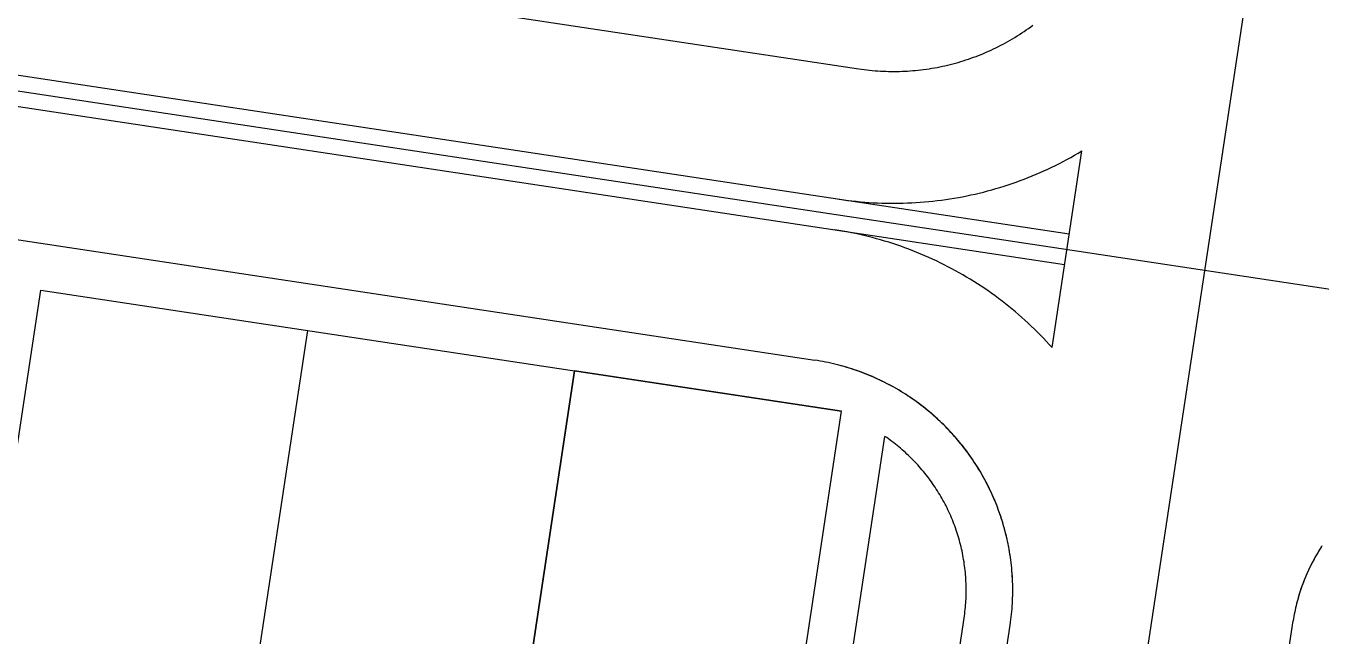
# Model space of a CAD drawing. Header units: metres. Extents: x 680594 to 684853, y 828874 to 830078.
# Drawn here: x 681974.8 to 682058.3, y 829680.5 to 829719.9 of the extents above; entities that cross this region are included whole.
import ezdxf

# ---------------------------------------------------------------- set-up
doc = ezdxf.new("R2010")
doc.units = ezdxf.units.M
doc.layers.add('PLOT_LINES', color=7, linetype='Continuous')

msp = doc.modelspace()

# ---------------------------------------------------------------- linework, layer by layer
at = {"layer": 'PLOT_LINES'}
for points in [[(682015.828, 829472.911), (682073.21, 829852.443)], [(682015.828, 829472.911), (682073.21, 829852.443)], [(681691.438, 829759.471), (682042.037, 829706.463)], [(681691.438, 829759.471), (682042.037, 829706.463)], [(681691.309, 829758.479), (682277.802, 829669.805)], [(681691.309, 829758.479), (682277.802, 829669.805)], [(681691.309, 829758.479), (682277.802, 829669.805)], [(681691.309, 829758.479), (682277.802, 829669.805)], [(681691.139, 829757.493), (682041.738, 829704.485)], [(681691.139, 829757.493), (682041.738, 829704.485)], [(681987.937, 829723.239), (682028.476, 829717.11)], [(681987.937, 829723.239), (682028.476, 829717.11)], [(681872.697, 829721.446), (682025.636, 829698.323)], [(681872.697, 829721.446), (682025.636, 829698.323)], [(682028.476, 829717.11), (682028.649, 829717.084), (682028.822, 829717.061), (682028.995, 829717.04), (682029.169, 829717.021), (682029.342, 829717.004), (682029.516, 829716.989), (682029.69, 829716.976), (682029.864, 829716.965), (682030.039, 829716.956), (682030.213, 829716.95), (682030.387, 829716.945), (682030.562, 829716.942), (682030.737, 829716.941), (682030.911, 829716.942), (682031.086, 829716.946), (682031.26, 829716.951), (682031.434, 829716.958), (682031.609, 829716.967), (682031.783, 829716.979), (682031.957, 829716.992), (682032.131, 829717.008), (682032.304, 829717.025), (682032.478, 829717.045), (682032.651, 829717.066), (682032.824, 829717.09), (682032.997, 829717.115), (682033.169, 829717.143), (682033.341, 829717.172), (682033.513, 829717.204), (682033.684, 829717.237), (682033.855, 829717.273), (682034.025, 829717.31), (682034.195, 829717.35), (682034.365, 829717.391), (682034.534, 829717.434), (682034.702, 829717.48), (682034.87, 829717.527), (682035.038, 829717.576), (682035.205, 829717.628), (682035.371, 829717.681), (682035.537, 829717.736), (682035.701, 829717.793), (682035.866, 829717.852), (682036.029, 829717.913), (682036.192, 829717.975), (682036.354, 829718.04), (682036.516, 829718.107), (682036.676, 829718.175), (682036.836, 829718.245), (682036.995, 829718.317), (682037.153, 829718.391), (682037.31, 829718.467), (682037.467, 829718.545), (682037.622, 829718.624), (682037.776, 829718.705), (682037.93, 829718.788), (682038.083, 829718.873), (682038.234, 829718.96), (682038.385, 829719.048), (682038.534, 829719.138), (682038.683, 829719.23), (682038.83, 829719.323), (682038.976, 829719.419), (682039.121, 829719.516), (682039.265, 829719.614), (682039.408, 829719.714), (682039.55, 829719.816), (682039.69, 829719.92)], [(682028.476, 829717.11), (682028.649, 829717.084), (682028.822, 829717.061), (682028.995, 829717.04), (682029.169, 829717.021), (682029.342, 829717.004), (682029.516, 829716.989), (682029.69, 829716.976), (682029.864, 829716.965), (682030.039, 829716.956), (682030.213, 829716.95), (682030.387, 829716.945), (682030.562, 829716.942), (682030.737, 829716.941), (682030.911, 829716.942), (682031.086, 829716.946), (682031.26, 829716.951), (682031.434, 829716.958), (682031.609, 829716.967), (682031.783, 829716.979), (682031.957, 829716.992), (682032.131, 829717.008), (682032.304, 829717.025), (682032.478, 829717.045), (682032.651, 829717.066), (682032.824, 829717.09), (682032.997, 829717.115), (682033.169, 829717.143), (682033.341, 829717.172), (682033.513, 829717.204), (682033.684, 829717.237), (682033.855, 829717.273), (682034.025, 829717.31), (682034.195, 829717.35), (682034.365, 829717.391), (682034.534, 829717.434), (682034.702, 829717.48), (682034.87, 829717.527), (682035.038, 829717.576), (682035.205, 829717.628), (682035.371, 829717.681), (682035.537, 829717.736), (682035.701, 829717.793), (682035.866, 829717.852), (682036.029, 829717.913), (682036.192, 829717.975), (682036.354, 829718.04), (682036.516, 829718.107), (682036.676, 829718.175), (682036.836, 829718.245), (682036.995, 829718.317), (682037.153, 829718.391), (682037.31, 829718.467), (682037.467, 829718.545), (682037.622, 829718.624), (682037.776, 829718.705), (682037.93, 829718.788), (682038.083, 829718.873), (682038.234, 829718.96), (682038.385, 829719.048), (682038.534, 829719.138), (682038.683, 829719.23), (682038.83, 829719.323), (682038.976, 829719.419), (682039.121, 829719.516), (682039.265, 829719.614), (682039.408, 829719.714), (682039.55, 829719.816), (682039.69, 829719.92)], [(682028.476, 829717.11), (682028.649, 829717.084), (682028.822, 829717.061), (682028.995, 829717.04), (682029.169, 829717.021), (682029.342, 829717.004), (682029.516, 829716.989), (682029.69, 829716.976), (682029.864, 829716.965), (682030.039, 829716.956), (682030.213, 829716.95), (682030.387, 829716.945), (682030.562, 829716.942), (682030.737, 829716.941), (682030.911, 829716.942), (682031.086, 829716.946), (682031.26, 829716.951), (682031.434, 829716.958), (682031.609, 829716.967), (682031.783, 829716.979), (682031.957, 829716.992), (682032.131, 829717.008), (682032.304, 829717.025), (682032.478, 829717.045), (682032.651, 829717.066), (682032.824, 829717.09), (682032.997, 829717.115), (682033.169, 829717.143), (682033.341, 829717.172), (682033.513, 829717.204), (682033.684, 829717.237), (682033.855, 829717.273), (682034.025, 829717.31), (682034.195, 829717.35), (682034.365, 829717.391), (682034.534, 829717.434), (682034.702, 829717.48), (682034.87, 829717.527), (682035.038, 829717.576), (682035.205, 829717.628), (682035.371, 829717.681), (682035.537, 829717.736), (682035.701, 829717.793), (682035.866, 829717.852), (682036.029, 829717.913), (682036.192, 829717.975), (682036.354, 829718.04), (682036.516, 829718.107), (682036.676, 829718.175), (682036.836, 829718.245), (682036.995, 829718.317), (682037.153, 829718.391), (682037.31, 829718.467), (682037.467, 829718.545), (682037.622, 829718.624), (682037.776, 829718.705), (682037.93, 829718.788), (682038.083, 829718.873), (682038.234, 829718.96), (682038.385, 829719.048), (682038.534, 829719.138), (682038.683, 829719.23), (682038.83, 829719.323), (682038.976, 829719.419), (682039.121, 829719.516), (682039.265, 829719.614), (682039.408, 829719.714), (682039.55, 829719.816), (682039.69, 829719.92)], [(682028.476, 829717.11), (682028.649, 829717.084), (682028.822, 829717.061), (682028.995, 829717.04), (682029.169, 829717.021), (682029.342, 829717.004), (682029.516, 829716.989), (682029.69, 829716.976), (682029.864, 829716.965), (682030.039, 829716.956), (682030.213, 829716.95), (682030.387, 829716.945), (682030.562, 829716.942), (682030.737, 829716.941), (682030.911, 829716.942), (682031.086, 829716.946), (682031.26, 829716.951), (682031.434, 829716.958), (682031.609, 829716.967), (682031.783, 829716.979), (682031.957, 829716.992), (682032.131, 829717.008), (682032.304, 829717.025), (682032.478, 829717.045), (682032.651, 829717.066), (682032.824, 829717.09), (682032.997, 829717.115), (682033.169, 829717.143), (682033.341, 829717.172), (682033.513, 829717.204), (682033.684, 829717.237), (682033.855, 829717.273), (682034.025, 829717.31), (682034.195, 829717.35), (682034.365, 829717.391), (682034.534, 829717.434), (682034.702, 829717.48), (682034.87, 829717.527), (682035.038, 829717.576), (682035.205, 829717.628), (682035.371, 829717.681), (682035.537, 829717.736), (682035.701, 829717.793), (682035.866, 829717.852), (682036.029, 829717.913), (682036.192, 829717.975), (682036.354, 829718.04), (682036.516, 829718.107), (682036.676, 829718.175), (682036.836, 829718.245), (682036.995, 829718.317), (682037.153, 829718.391), (682037.31, 829718.467), (682037.467, 829718.545), (682037.622, 829718.624), (682037.776, 829718.705), (682037.93, 829718.788), (682038.083, 829718.873), (682038.234, 829718.96), (682038.385, 829719.048), (682038.534, 829719.138), (682038.683, 829719.23), (682038.83, 829719.323), (682038.976, 829719.419), (682039.121, 829719.516), (682039.265, 829719.614), (682039.408, 829719.714), (682039.55, 829719.816), (682039.69, 829719.92)], [(682027.205, 829708.705), (682027.478, 829708.665), (682027.752, 829708.629), (682028.025, 829708.596), (682028.299, 829708.566), (682028.574, 829708.539), (682028.849, 829708.516), (682029.124, 829708.495), (682029.399, 829708.478), (682029.674, 829708.464), (682029.95, 829708.454), (682030.225, 829708.446), (682030.501, 829708.442), (682030.777, 829708.441), (682031.052, 829708.443), (682031.328, 829708.449), (682031.604, 829708.458), (682031.879, 829708.47), (682032.155, 829708.485), (682032.43, 829708.503), (682032.705, 829708.525), (682032.979, 829708.55), (682033.253, 829708.578), (682033.527, 829708.61), (682033.801, 829708.644), (682034.074, 829708.682), (682034.347, 829708.723), (682034.619, 829708.767), (682034.891, 829708.814), (682035.162, 829708.865), (682035.432, 829708.919), (682035.702, 829708.976), (682035.971, 829709.036), (682036.239, 829709.099), (682036.507, 829709.165), (682036.774, 829709.235), (682037.04, 829709.307), (682037.305, 829709.383), (682037.569, 829709.462), (682037.833, 829709.544), (682038.095, 829709.629), (682038.356, 829709.717), (682038.616, 829709.808), (682038.876, 829709.902), (682039.134, 829709.999), (682039.39, 829710.1), (682039.646, 829710.203), (682039.901, 829710.309), (682040.154, 829710.418), (682040.406, 829710.531), (682040.656, 829710.646), (682040.905, 829710.764), (682041.153, 829710.885), (682041.4, 829711.009), (682041.644, 829711.135), (682041.888, 829711.265), (682042.13, 829711.398), (682042.37, 829711.533), (682042.609, 829711.671), (682042.846, 829711.812)], [(682027.205, 829708.705), (682027.478, 829708.665), (682027.752, 829708.629), (682028.025, 829708.596), (682028.299, 829708.566), (682028.574, 829708.539), (682028.849, 829708.516), (682029.124, 829708.495), (682029.399, 829708.478), (682029.674, 829708.464), (682029.95, 829708.454), (682030.225, 829708.446), (682030.501, 829708.442), (682030.777, 829708.441), (682031.052, 829708.443), (682031.328, 829708.449), (682031.604, 829708.458), (682031.879, 829708.47), (682032.155, 829708.485), (682032.43, 829708.503), (682032.705, 829708.525), (682032.979, 829708.55), (682033.253, 829708.578), (682033.527, 829708.61), (682033.801, 829708.644), (682034.074, 829708.682), (682034.347, 829708.723), (682034.619, 829708.767), (682034.891, 829708.814), (682035.162, 829708.865), (682035.432, 829708.919), (682035.702, 829708.976), (682035.971, 829709.036), (682036.239, 829709.099), (682036.507, 829709.165), (682036.774, 829709.235), (682037.04, 829709.307), (682037.305, 829709.383), (682037.569, 829709.462), (682037.833, 829709.544), (682038.095, 829709.629), (682038.356, 829709.717), (682038.616, 829709.808), (682038.876, 829709.902), (682039.134, 829709.999), (682039.39, 829710.1), (682039.646, 829710.203), (682039.901, 829710.309), (682040.154, 829710.418), (682040.406, 829710.531), (682040.656, 829710.646), (682040.905, 829710.764), (682041.153, 829710.885), (682041.4, 829711.009), (682041.644, 829711.135), (682041.888, 829711.265), (682042.13, 829711.398), (682042.37, 829711.533), (682042.609, 829711.671), (682042.846, 829711.812)], [(682027.205, 829708.705), (682027.478, 829708.665), (682027.752, 829708.629), (682028.025, 829708.596), (682028.299, 829708.566), (682028.574, 829708.539), (682028.849, 829708.516), (682029.124, 829708.495), (682029.399, 829708.478), (682029.674, 829708.464), (682029.95, 829708.454), (682030.225, 829708.446), (682030.501, 829708.442), (682030.777, 829708.441), (682031.052, 829708.443), (682031.328, 829708.449), (682031.604, 829708.458), (682031.879, 829708.47), (682032.155, 829708.485), (682032.43, 829708.503), (682032.705, 829708.525), (682032.979, 829708.55), (682033.253, 829708.578), (682033.527, 829708.61), (682033.801, 829708.644), (682034.074, 829708.682), (682034.347, 829708.723), (682034.619, 829708.767), (682034.891, 829708.814), (682035.162, 829708.865), (682035.432, 829708.919), (682035.702, 829708.976), (682035.971, 829709.036), (682036.239, 829709.099), (682036.507, 829709.165), (682036.774, 829709.235), (682037.04, 829709.307), (682037.305, 829709.383), (682037.569, 829709.462), (682037.833, 829709.544), (682038.095, 829709.629), (682038.356, 829709.717), (682038.616, 829709.808), (682038.876, 829709.902), (682039.134, 829709.999), (682039.39, 829710.1), (682039.646, 829710.203), (682039.901, 829710.309), (682040.154, 829710.418), (682040.406, 829710.531), (682040.656, 829710.646), (682040.905, 829710.764), (682041.153, 829710.885), (682041.4, 829711.009), (682041.644, 829711.135), (682041.888, 829711.265), (682042.13, 829711.398), (682042.37, 829711.533), (682042.609, 829711.671), (682042.846, 829711.812)], [(682027.205, 829708.705), (682027.478, 829708.665), (682027.752, 829708.629), (682028.025, 829708.596), (682028.299, 829708.566), (682028.574, 829708.539), (682028.849, 829708.516), (682029.124, 829708.495), (682029.399, 829708.478), (682029.674, 829708.464), (682029.95, 829708.454), (682030.225, 829708.446), (682030.501, 829708.442), (682030.777, 829708.441), (682031.052, 829708.443), (682031.328, 829708.449), (682031.604, 829708.458), (682031.879, 829708.47), (682032.155, 829708.485), (682032.43, 829708.503), (682032.705, 829708.525), (682032.979, 829708.55), (682033.253, 829708.578), (682033.527, 829708.61), (682033.801, 829708.644), (682034.074, 829708.682), (682034.347, 829708.723), (682034.619, 829708.767), (682034.891, 829708.814), (682035.162, 829708.865), (682035.432, 829708.919), (682035.702, 829708.976), (682035.971, 829709.036), (682036.239, 829709.099), (682036.507, 829709.165), (682036.774, 829709.235), (682037.04, 829709.307), (682037.305, 829709.383), (682037.569, 829709.462), (682037.833, 829709.544), (682038.095, 829709.629), (682038.356, 829709.717), (682038.616, 829709.808), (682038.876, 829709.902), (682039.134, 829709.999), (682039.39, 829710.1), (682039.646, 829710.203), (682039.901, 829710.309), (682040.154, 829710.418), (682040.406, 829710.531), (682040.656, 829710.646), (682040.905, 829710.764), (682041.153, 829710.885), (682041.4, 829711.009), (682041.644, 829711.135), (682041.888, 829711.265), (682042.13, 829711.398), (682042.37, 829711.533), (682042.609, 829711.671), (682042.846, 829711.812)], [(682040.929, 829699.136), (682042.846, 829711.812)], [(682040.929, 829699.136), (682042.846, 829711.812)], [(682040.929, 829699.136), (682042.846, 829711.812)], [(682040.929, 829699.136), (682042.846, 829711.812)], [(682040.929, 829699.136), (682040.744, 829699.341), (682040.557, 829699.543), (682040.368, 829699.743), (682040.176, 829699.942), (682039.982, 829700.137), (682039.785, 829700.331), (682039.586, 829700.522), (682039.385, 829700.711), (682039.182, 829700.897), (682038.977, 829701.081), (682038.77, 829701.263), (682038.56, 829701.442), (682038.348, 829701.619), (682038.135, 829701.793), (682037.919, 829701.965), (682037.701, 829702.134), (682037.481, 829702.301), (682037.26, 829702.465), (682037.036, 829702.626), (682036.811, 829702.785), (682036.583, 829702.941), (682036.354, 829703.094), (682036.123, 829703.245), (682035.891, 829703.393), (682035.656, 829703.538), (682035.42, 829703.681), (682035.183, 829703.82), (682034.943, 829703.957), (682034.702, 829704.092), (682034.46, 829704.223), (682034.216, 829704.351), (682033.97, 829704.477), (682033.723, 829704.599), (682033.475, 829704.719), (682033.225, 829704.836), (682032.974, 829704.95), (682032.722, 829705.061), (682032.468, 829705.169), (682032.213, 829705.274), (682031.957, 829705.376), (682031.699, 829705.475), (682031.441, 829705.571), (682031.181, 829705.664), (682030.921, 829705.753), (682030.659, 829705.84), (682030.396, 829705.924), (682030.132, 829706.005), (682029.868, 829706.082), (682029.602, 829706.157), (682029.336, 829706.228), (682029.069, 829706.296), (682028.801, 829706.361), (682028.532, 829706.423), (682028.263, 829706.482), (682027.993, 829706.537), (682027.722, 829706.59), (682027.451, 829706.639), (682027.179, 829706.685), (682026.906, 829706.728)], [(682040.929, 829699.136), (682040.744, 829699.341), (682040.557, 829699.543), (682040.368, 829699.743), (682040.176, 829699.942), (682039.982, 829700.137), (682039.785, 829700.331), (682039.586, 829700.522), (682039.385, 829700.711), (682039.182, 829700.897), (682038.977, 829701.081), (682038.77, 829701.263), (682038.56, 829701.442), (682038.348, 829701.619), (682038.135, 829701.793), (682037.919, 829701.965), (682037.701, 829702.134), (682037.481, 829702.301), (682037.26, 829702.465), (682037.036, 829702.626), (682036.811, 829702.785), (682036.583, 829702.941), (682036.354, 829703.094), (682036.123, 829703.245), (682035.891, 829703.393), (682035.656, 829703.538), (682035.42, 829703.681), (682035.183, 829703.82), (682034.943, 829703.957), (682034.702, 829704.092), (682034.46, 829704.223), (682034.216, 829704.351), (682033.97, 829704.477), (682033.723, 829704.599), (682033.475, 829704.719), (682033.225, 829704.836), (682032.974, 829704.95), (682032.722, 829705.061), (682032.468, 829705.169), (682032.213, 829705.274), (682031.957, 829705.376), (682031.699, 829705.475), (682031.441, 829705.571), (682031.181, 829705.664), (682030.921, 829705.753), (682030.659, 829705.84), (682030.396, 829705.924), (682030.132, 829706.005), (682029.868, 829706.082), (682029.602, 829706.157), (682029.336, 829706.228), (682029.069, 829706.296), (682028.801, 829706.361), (682028.532, 829706.423), (682028.263, 829706.482), (682027.993, 829706.537), (682027.722, 829706.59), (682027.451, 829706.639), (682027.179, 829706.685), (682026.906, 829706.728)], [(682040.929, 829699.136), (682040.744, 829699.341), (682040.557, 829699.543), (682040.368, 829699.743), (682040.176, 829699.942), (682039.982, 829700.137), (682039.785, 829700.331), (682039.586, 829700.522), (682039.385, 829700.711), (682039.182, 829700.897), (682038.977, 829701.081), (682038.77, 829701.263), (682038.56, 829701.442), (682038.348, 829701.619), (682038.135, 829701.793), (682037.919, 829701.965), (682037.701, 829702.134), (682037.481, 829702.301), (682037.26, 829702.465), (682037.036, 829702.626), (682036.811, 829702.785), (682036.583, 829702.941), (682036.354, 829703.094), (682036.123, 829703.245), (682035.891, 829703.393), (682035.656, 829703.538), (682035.42, 829703.681), (682035.183, 829703.82), (682034.943, 829703.957), (682034.702, 829704.092), (682034.46, 829704.223), (682034.216, 829704.351), (682033.97, 829704.477), (682033.723, 829704.599), (682033.475, 829704.719), (682033.225, 829704.836), (682032.974, 829704.95), (682032.722, 829705.061), (682032.468, 829705.169), (682032.213, 829705.274), (682031.957, 829705.376), (682031.699, 829705.475), (682031.441, 829705.571), (682031.181, 829705.664), (682030.921, 829705.753), (682030.659, 829705.84), (682030.396, 829705.924), (682030.132, 829706.005), (682029.868, 829706.082), (682029.602, 829706.157), (682029.336, 829706.228), (682029.069, 829706.296), (682028.801, 829706.361), (682028.532, 829706.423), (682028.263, 829706.482), (682027.993, 829706.537), (682027.722, 829706.59), (682027.451, 829706.639), (682027.179, 829706.685), (682026.906, 829706.728)], [(682040.929, 829699.136), (682040.744, 829699.341), (682040.557, 829699.543), (682040.368, 829699.743), (682040.176, 829699.942), (682039.982, 829700.137), (682039.785, 829700.331), (682039.586, 829700.522), (682039.385, 829700.711), (682039.182, 829700.897), (682038.977, 829701.081), (682038.77, 829701.263), (682038.56, 829701.442), (682038.348, 829701.619), (682038.135, 829701.793), (682037.919, 829701.965), (682037.701, 829702.134), (682037.481, 829702.301), (682037.26, 829702.465), (682037.036, 829702.626), (682036.811, 829702.785), (682036.583, 829702.941), (682036.354, 829703.094), (682036.123, 829703.245), (682035.891, 829703.393), (682035.656, 829703.538), (682035.42, 829703.681), (682035.183, 829703.82), (682034.943, 829703.957), (682034.702, 829704.092), (682034.46, 829704.223), (682034.216, 829704.351), (682033.97, 829704.477), (682033.723, 829704.599), (682033.475, 829704.719), (682033.225, 829704.836), (682032.974, 829704.95), (682032.722, 829705.061), (682032.468, 829705.169), (682032.213, 829705.274), (682031.957, 829705.376), (682031.699, 829705.475), (682031.441, 829705.571), (682031.181, 829705.664), (682030.921, 829705.753), (682030.659, 829705.84), (682030.396, 829705.924), (682030.132, 829706.005), (682029.868, 829706.082), (682029.602, 829706.157), (682029.336, 829706.228), (682029.069, 829706.296), (682028.801, 829706.361), (682028.532, 829706.423), (682028.263, 829706.482), (682027.993, 829706.537), (682027.722, 829706.59), (682027.451, 829706.639), (682027.179, 829706.685), (682026.906, 829706.728)], [(681971.115, 829672.18), (681975.749, 829702.832)], [(681971.115, 829672.18), (681975.749, 829702.832)], [(681975.749, 829702.832), (682027.362, 829695.028)], [(681975.749, 829702.832), (682027.362, 829695.028)], [(681988.319, 829669.579), (681992.954, 829700.23)], [(681988.319, 829669.579), (681992.954, 829700.23)], [(682038.225, 829681.249), (682038.25, 829681.422), (682038.273, 829681.595), (682038.294, 829681.768), (682038.313, 829681.942), (682038.33, 829682.115), (682038.345, 829682.289), (682038.358, 829682.463), (682038.369, 829682.638), (682038.378, 829682.812), (682038.385, 829682.986), (682038.39, 829683.161), (682038.392, 829683.335), (682038.393, 829683.51), (682038.392, 829683.684), (682038.389, 829683.859), (682038.383, 829684.033), (682038.376, 829684.208), (682038.367, 829684.382), (682038.355, 829684.556), (682038.342, 829684.73), (682038.327, 829684.904), (682038.309, 829685.078), (682038.29, 829685.251), (682038.268, 829685.424), (682038.245, 829685.597), (682038.219, 829685.77), (682038.192, 829685.942), (682038.162, 829686.114), (682038.131, 829686.286), (682038.097, 829686.457), (682038.062, 829686.628), (682038.024, 829686.798), (682037.985, 829686.968), (682037.943, 829687.138), (682037.9, 829687.307), (682037.854, 829687.476), (682037.807, 829687.644), (682037.758, 829687.811), (682037.707, 829687.978), (682037.653, 829688.144), (682037.598, 829688.31), (682037.541, 829688.475), (682037.482, 829688.639), (682037.422, 829688.803), (682037.359, 829688.965), (682037.294, 829689.128), (682037.228, 829689.289), (682037.159, 829689.449), (682037.089, 829689.609), (682037.017, 829689.768), (682036.943, 829689.926), (682036.867, 829690.083), (682036.79, 829690.24), (682036.71, 829690.395), (682036.629, 829690.55), (682036.546, 829690.703), (682036.461, 829690.856), (682036.375, 829691.007), (682036.286, 829691.158), (682036.196, 829691.307), (682036.104, 829691.456), (682036.011, 829691.603), (682035.916, 829691.749), (682035.819, 829691.895), (682035.72, 829692.039), (682035.62, 829692.181), (682035.518, 829692.323), (682035.414, 829692.464), (682035.309, 829692.603), (682035.202, 829692.741), (682035.094, 829692.878), (682034.984, 829693.013), (682034.872, 829693.147), (682034.759, 829693.28), (682034.644, 829693.412), (682034.528, 829693.542), (682034.411, 829693.671), (682034.291, 829693.798), (682034.171, 829693.925), (682034.049, 829694.049), (682033.925, 829694.172), (682033.8, 829694.294), (682033.674, 829694.415), (682033.546, 829694.534), (682033.417, 829694.651), (682033.286, 829694.767), (682033.154, 829694.881), (682033.021, 829694.994), (682032.887, 829695.105), (682032.751, 829695.215), (682032.614, 829695.323), (682032.476, 829695.429), (682032.336, 829695.534), (682032.195, 829695.638), (682032.053, 829695.739), (682031.91, 829695.839), (682031.766, 829695.937), (682031.621, 829696.034), (682031.474, 829696.129), (682031.327, 829696.222), (682031.178, 829696.313), (682031.028, 829696.403), (682030.878, 829696.491), (682030.726, 829696.577), (682030.573, 829696.662), (682030.419, 829696.744), (682030.265, 829696.825), (682030.109, 829696.904), (682029.953, 829696.981), (682029.795, 829697.057), (682029.637, 829697.13), (682029.478, 829697.202), (682029.318, 829697.272), (682029.157, 829697.34), (682028.996, 829697.406), (682028.833, 829697.47), (682028.67, 829697.533), (682028.507, 829697.593), (682028.342, 829697.652), (682028.177, 829697.708), (682028.011, 829697.763), (682027.845, 829697.816), (682027.678, 829697.867), (682027.51, 829697.916), (682027.342, 829697.962), (682027.174, 829698.007), (682027.005, 829698.05), (682026.835, 829698.091), (682026.665, 829698.131), (682026.494, 829698.168), (682026.323, 829698.203), (682026.152, 829698.236), (682025.98, 829698.267), (682025.808, 829698.296), (682025.636, 829698.323)], [(682038.225, 829681.249), (682038.25, 829681.422), (682038.273, 829681.595), (682038.294, 829681.768), (682038.313, 829681.942), (682038.33, 829682.115), (682038.345, 829682.289), (682038.358, 829682.463), (682038.369, 829682.638), (682038.378, 829682.812), (682038.385, 829682.986), (682038.39, 829683.161), (682038.392, 829683.335), (682038.393, 829683.51), (682038.392, 829683.684), (682038.389, 829683.859), (682038.383, 829684.033), (682038.376, 829684.208), (682038.367, 829684.382), (682038.355, 829684.556), (682038.342, 829684.73), (682038.327, 829684.904), (682038.309, 829685.078), (682038.29, 829685.251), (682038.268, 829685.424), (682038.245, 829685.597), (682038.219, 829685.77), (682038.192, 829685.942), (682038.162, 829686.114), (682038.131, 829686.286), (682038.097, 829686.457), (682038.062, 829686.628), (682038.024, 829686.798), (682037.985, 829686.968), (682037.943, 829687.138), (682037.9, 829687.307), (682037.854, 829687.476), (682037.807, 829687.644), (682037.758, 829687.811), (682037.707, 829687.978), (682037.653, 829688.144), (682037.598, 829688.31), (682037.541, 829688.475), (682037.482, 829688.639), (682037.422, 829688.803), (682037.359, 829688.965), (682037.294, 829689.128), (682037.228, 829689.289), (682037.159, 829689.449), (682037.089, 829689.609), (682037.017, 829689.768), (682036.943, 829689.926), (682036.867, 829690.083), (682036.79, 829690.24), (682036.71, 829690.395), (682036.629, 829690.55), (682036.546, 829690.703), (682036.461, 829690.856), (682036.375, 829691.007), (682036.286, 829691.158), (682036.196, 829691.307), (682036.104, 829691.456), (682036.011, 829691.603), (682035.916, 829691.749), (682035.819, 829691.895), (682035.72, 829692.039), (682035.62, 829692.181), (682035.518, 829692.323), (682035.414, 829692.464), (682035.309, 829692.603), (682035.202, 829692.741), (682035.094, 829692.878), (682034.984, 829693.013), (682034.872, 829693.147), (682034.759, 829693.28), (682034.644, 829693.412), (682034.528, 829693.542), (682034.411, 829693.671), (682034.291, 829693.798), (682034.171, 829693.925), (682034.049, 829694.049), (682033.925, 829694.172), (682033.8, 829694.294), (682033.674, 829694.415), (682033.546, 829694.534), (682033.417, 829694.651), (682033.286, 829694.767), (682033.154, 829694.881), (682033.021, 829694.994), (682032.887, 829695.105), (682032.751, 829695.215), (682032.614, 829695.323), (682032.476, 829695.429), (682032.336, 829695.534), (682032.195, 829695.638), (682032.053, 829695.739), (682031.91, 829695.839), (682031.766, 829695.937), (682031.621, 829696.034), (682031.474, 829696.129), (682031.327, 829696.222), (682031.178, 829696.313), (682031.028, 829696.403), (682030.878, 829696.491), (682030.726, 829696.577), (682030.573, 829696.662), (682030.419, 829696.744), (682030.265, 829696.825), (682030.109, 829696.904), (682029.953, 829696.981), (682029.795, 829697.057), (682029.637, 829697.13), (682029.478, 829697.202), (682029.318, 829697.272), (682029.157, 829697.34), (682028.996, 829697.406), (682028.833, 829697.47), (682028.67, 829697.533), (682028.507, 829697.593), (682028.342, 829697.652), (682028.177, 829697.708), (682028.011, 829697.763), (682027.845, 829697.816), (682027.678, 829697.867), (682027.51, 829697.916), (682027.342, 829697.962), (682027.174, 829698.007), (682027.005, 829698.05), (682026.835, 829698.091), (682026.665, 829698.131), (682026.494, 829698.168), (682026.323, 829698.203), (682026.152, 829698.236), (682025.98, 829698.267), (682025.808, 829698.296), (682025.636, 829698.323)], [(682038.225, 829681.249), (682038.25, 829681.423), (682038.273, 829681.598), (682038.294, 829681.772), (682038.313, 829681.947), (682038.331, 829682.122), (682038.346, 829682.297), (682038.359, 829682.472), (682038.369, 829682.648), (682038.378, 829682.824), (682038.385, 829682.999), (682038.39, 829683.175), (682038.393, 829683.351), (682038.393, 829683.527), (682038.392, 829683.702), (682038.388, 829683.878), (682038.383, 829684.054), (682038.375, 829684.23), (682038.365, 829684.405), (682038.354, 829684.581), (682038.34, 829684.756), (682038.324, 829684.931), (682038.306, 829685.106), (682038.286, 829685.281), (682038.264, 829685.455), (682038.24, 829685.629), (682038.214, 829685.803), (682038.186, 829685.977), (682038.156, 829686.15), (682038.124, 829686.323), (682038.089, 829686.495), (682038.053, 829686.667), (682038.015, 829686.839), (682037.975, 829687.01), (682037.932, 829687.181), (682037.888, 829687.351), (682037.842, 829687.521), (682037.794, 829687.69), (682037.744, 829687.858), (682037.691, 829688.026), (682037.637, 829688.194), (682037.581, 829688.36), (682037.523, 829688.526), (682037.463, 829688.692), (682037.401, 829688.856), (682037.337, 829689.02), (682037.272, 829689.183), (682037.204, 829689.345), (682037.134, 829689.507), (682037.063, 829689.667), (682036.99, 829689.827), (682036.914, 829689.986), (682036.837, 829690.144), (682036.758, 829690.301), (682036.678, 829690.458), (682036.595, 829690.613), (682036.511, 829690.767), (682036.425, 829690.92), (682036.337, 829691.073), (682036.247, 829691.224), (682036.155, 829691.374), (682036.062, 829691.523), (682035.967, 829691.671), (682035.87, 829691.818), (682035.772, 829691.963), (682035.672, 829692.108), (682035.57, 829692.251), (682035.466, 829692.393), (682035.361, 829692.534), (682035.254, 829692.674), (682035.146, 829692.812), (682035.036, 829692.95), (682034.924, 829693.085), (682034.811, 829693.22), (682034.696, 829693.353), (682034.58, 829693.485), (682034.462, 829693.615), (682034.342, 829693.744), (682034.221, 829693.872), (682034.099, 829693.998), (682033.975, 829694.123), (682033.85, 829694.246), (682033.723, 829694.368), (682033.595, 829694.488), (682033.465, 829694.607), (682033.334, 829694.725), (682033.202, 829694.84), (682033.068, 829694.955), (682032.933, 829695.067), (682032.797, 829695.178), (682032.659, 829695.288), (682032.52, 829695.395), (682032.38, 829695.502), (682032.239, 829695.606), (682032.096, 829695.709), (682031.952, 829695.81), (682031.807, 829695.91), (682031.661, 829696.007), (682031.514, 829696.103), (682031.365, 829696.198), (682031.216, 829696.29), (682031.065, 829696.381), (682030.914, 829696.47), (682030.761, 829696.557), (682030.607, 829696.643), (682030.453, 829696.727), (682030.297, 829696.808), (682030.14, 829696.888), (682029.983, 829696.967), (682029.825, 829697.043), (682029.665, 829697.117), (682029.505, 829697.19), (682029.344, 829697.261), (682029.182, 829697.33), (682029.02, 829697.396), (682028.856, 829697.461), (682028.692, 829697.525), (682028.527, 829697.586), (682028.362, 829697.645), (682028.196, 829697.702), (682028.029, 829697.757), (682027.861, 829697.811), (682027.693, 829697.862), (682027.524, 829697.912), (682027.355, 829697.959), (682027.185, 829698.004), (682027.015, 829698.048), (682026.844, 829698.089), (682026.672, 829698.129), (682026.501, 829698.166), (682026.328, 829698.202), (682026.156, 829698.235), (682025.983, 829698.266), (682025.809, 829698.296), (682025.636, 829698.323)], [(682038.225, 829681.249), (682038.25, 829681.423), (682038.273, 829681.598), (682038.294, 829681.772), (682038.313, 829681.947), (682038.331, 829682.122), (682038.346, 829682.297), (682038.359, 829682.472), (682038.369, 829682.648), (682038.378, 829682.824), (682038.385, 829682.999), (682038.39, 829683.175), (682038.393, 829683.351), (682038.393, 829683.527), (682038.392, 829683.702), (682038.388, 829683.878), (682038.383, 829684.054), (682038.375, 829684.23), (682038.365, 829684.405), (682038.354, 829684.581), (682038.34, 829684.756), (682038.324, 829684.931), (682038.306, 829685.106), (682038.286, 829685.281), (682038.264, 829685.455), (682038.24, 829685.629), (682038.214, 829685.803), (682038.186, 829685.977), (682038.156, 829686.15), (682038.124, 829686.323), (682038.089, 829686.495), (682038.053, 829686.667), (682038.015, 829686.839), (682037.975, 829687.01), (682037.932, 829687.181), (682037.888, 829687.351), (682037.842, 829687.521), (682037.794, 829687.69), (682037.744, 829687.858), (682037.691, 829688.026), (682037.637, 829688.194), (682037.581, 829688.36), (682037.523, 829688.526), (682037.463, 829688.692), (682037.401, 829688.856), (682037.337, 829689.02), (682037.272, 829689.183), (682037.204, 829689.345), (682037.134, 829689.507), (682037.063, 829689.667), (682036.99, 829689.827), (682036.914, 829689.986), (682036.837, 829690.144), (682036.758, 829690.301), (682036.678, 829690.458), (682036.595, 829690.613), (682036.511, 829690.767), (682036.425, 829690.92), (682036.337, 829691.073), (682036.247, 829691.224), (682036.155, 829691.374), (682036.062, 829691.523), (682035.967, 829691.671), (682035.87, 829691.818), (682035.772, 829691.963), (682035.672, 829692.108), (682035.57, 829692.251), (682035.466, 829692.393), (682035.361, 829692.534), (682035.254, 829692.674), (682035.146, 829692.812), (682035.036, 829692.95), (682034.924, 829693.085), (682034.811, 829693.22), (682034.696, 829693.353), (682034.58, 829693.485), (682034.462, 829693.615), (682034.342, 829693.744), (682034.221, 829693.872), (682034.099, 829693.998), (682033.975, 829694.123), (682033.85, 829694.246), (682033.723, 829694.368), (682033.595, 829694.488), (682033.465, 829694.607), (682033.334, 829694.725), (682033.202, 829694.84), (682033.068, 829694.955), (682032.933, 829695.067), (682032.797, 829695.178), (682032.659, 829695.288), (682032.52, 829695.395), (682032.38, 829695.502), (682032.239, 829695.606), (682032.096, 829695.709), (682031.952, 829695.81), (682031.807, 829695.91), (682031.661, 829696.007), (682031.514, 829696.103), (682031.365, 829696.198), (682031.216, 829696.29), (682031.065, 829696.381), (682030.914, 829696.47), (682030.761, 829696.557), (682030.607, 829696.643), (682030.453, 829696.727), (682030.297, 829696.808), (682030.14, 829696.888), (682029.983, 829696.967), (682029.825, 829697.043), (682029.665, 829697.117), (682029.505, 829697.19), (682029.344, 829697.261), (682029.182, 829697.33), (682029.02, 829697.396), (682028.856, 829697.461), (682028.692, 829697.525), (682028.527, 829697.586), (682028.362, 829697.645), (682028.196, 829697.702), (682028.029, 829697.757), (682027.861, 829697.811), (682027.693, 829697.862), (682027.524, 829697.912), (682027.355, 829697.959), (682027.185, 829698.004), (682027.015, 829698.048), (682026.844, 829698.089), (682026.672, 829698.129), (682026.501, 829698.166), (682026.328, 829698.202), (682026.156, 829698.235), (682025.983, 829698.266), (682025.809, 829698.296), (682025.636, 829698.323)], [(682005.524, 829666.977), (682010.158, 829697.629)], [(682027.362, 829695.028), (682010.158, 829697.629), (682005.524, 829666.977), (682022.728, 829664.376), (682027.362, 829695.028)], [(682005.524, 829666.977), (682010.158, 829697.629)], [(682022.728, 829664.376), (682027.362, 829695.028)], [(682022.728, 829664.376), (682027.362, 829695.028)], [(682022.728, 829664.376), (682027.362, 829695.028)], [(682022.728, 829664.376), (682027.362, 829695.028)], [(682025.694, 829663.928), (682030.152, 829693.408)], [(682025.694, 829663.928), (682030.152, 829693.408)], [(682025.694, 829663.928), (682030.152, 829693.408)], [(682025.694, 829663.928), (682030.152, 829693.408)], [(682035.258, 829681.698), (682035.279, 829681.837), (682035.297, 829681.976), (682035.314, 829682.115), (682035.329, 829682.254), (682035.343, 829682.394), (682035.355, 829682.534), (682035.365, 829682.674), (682035.374, 829682.814), (682035.381, 829682.954), (682035.387, 829683.094), (682035.39, 829683.235), (682035.393, 829683.375), (682035.393, 829683.515), (682035.392, 829683.656), (682035.389, 829683.796), (682035.385, 829683.936), (682035.379, 829684.076), (682035.371, 829684.216), (682035.362, 829684.356), (682035.351, 829684.496), (682035.339, 829684.636), (682035.324, 829684.776), (682035.309, 829684.915), (682035.291, 829685.054), (682035.272, 829685.193), (682035.251, 829685.332), (682035.229, 829685.471), (682035.205, 829685.609), (682035.179, 829685.747), (682035.152, 829685.885), (682035.123, 829686.022), (682035.093, 829686.159), (682035.061, 829686.296), (682035.027, 829686.432), (682034.992, 829686.568), (682034.956, 829686.703), (682034.917, 829686.838), (682034.877, 829686.973), (682034.836, 829687.107), (682034.793, 829687.24), (682034.748, 829687.373), (682034.702, 829687.506), (682034.654, 829687.638), (682034.605, 829687.769), (682034.554, 829687.9), (682034.502, 829688.03), (682034.448, 829688.16), (682034.393, 829688.289), (682034.336, 829688.417), (682034.278, 829688.545), (682034.218, 829688.672), (682034.156, 829688.798), (682034.094, 829688.923), (682034.029, 829689.048), (682033.964, 829689.172), (682033.896, 829689.295), (682033.828, 829689.418), (682033.758, 829689.539), (682033.686, 829689.66), (682033.614, 829689.78), (682033.539, 829689.899), (682033.464, 829690.017), (682033.387, 829690.135), (682033.308, 829690.251), (682033.229, 829690.366), (682033.148, 829690.481), (682033.065, 829690.595), (682032.982, 829690.707), (682032.897, 829690.819), (682032.81, 829690.929), (682032.723, 829691.039), (682032.634, 829691.148), (682032.543, 829691.255), (682032.452, 829691.362), (682032.359, 829691.467), (682032.266, 829691.571), (682032.17, 829691.675), (682032.074, 829691.777), (682031.977, 829691.878), (682031.878, 829691.977), (682031.778, 829692.076), (682031.677, 829692.173), (682031.575, 829692.27), (682031.472, 829692.365), (682031.368, 829692.459), (682031.262, 829692.551), (682031.156, 829692.643), (682031.048, 829692.733), (682030.94, 829692.822), (682030.83, 829692.909), (682030.719, 829692.996), (682030.608, 829693.081), (682030.495, 829693.164), (682030.382, 829693.247), (682030.267, 829693.328), (682030.152, 829693.408)], [(682035.258, 829681.698), (682035.279, 829681.837), (682035.297, 829681.976), (682035.314, 829682.115), (682035.329, 829682.254), (682035.343, 829682.394), (682035.355, 829682.534), (682035.365, 829682.674), (682035.374, 829682.814), (682035.381, 829682.954), (682035.387, 829683.094), (682035.39, 829683.235), (682035.393, 829683.375), (682035.393, 829683.515), (682035.392, 829683.656), (682035.389, 829683.796), (682035.385, 829683.936), (682035.379, 829684.076), (682035.371, 829684.216), (682035.362, 829684.356), (682035.351, 829684.496), (682035.339, 829684.636), (682035.324, 829684.776), (682035.309, 829684.915), (682035.291, 829685.054), (682035.272, 829685.193), (682035.251, 829685.332), (682035.229, 829685.471), (682035.205, 829685.609), (682035.179, 829685.747), (682035.152, 829685.885), (682035.123, 829686.022), (682035.093, 829686.159), (682035.061, 829686.296), (682035.027, 829686.432), (682034.992, 829686.568), (682034.956, 829686.703), (682034.917, 829686.838), (682034.877, 829686.973), (682034.836, 829687.107), (682034.793, 829687.24), (682034.748, 829687.373), (682034.702, 829687.506), (682034.654, 829687.638), (682034.605, 829687.769), (682034.554, 829687.9), (682034.502, 829688.03), (682034.448, 829688.16), (682034.393, 829688.289), (682034.336, 829688.417), (682034.278, 829688.545), (682034.218, 829688.672), (682034.156, 829688.798), (682034.094, 829688.923), (682034.029, 829689.048), (682033.964, 829689.172), (682033.896, 829689.295), (682033.828, 829689.418), (682033.758, 829689.539), (682033.686, 829689.66), (682033.614, 829689.78), (682033.539, 829689.899), (682033.464, 829690.017), (682033.387, 829690.135), (682033.308, 829690.251), (682033.229, 829690.366), (682033.148, 829690.481), (682033.065, 829690.595), (682032.982, 829690.707), (682032.897, 829690.819), (682032.81, 829690.929), (682032.723, 829691.039), (682032.634, 829691.148), (682032.543, 829691.255), (682032.452, 829691.362), (682032.359, 829691.467), (682032.266, 829691.571), (682032.17, 829691.675), (682032.074, 829691.777), (682031.977, 829691.878), (682031.878, 829691.977), (682031.778, 829692.076), (682031.677, 829692.173), (682031.575, 829692.27), (682031.472, 829692.365), (682031.368, 829692.459), (682031.262, 829692.551), (682031.156, 829692.643), (682031.048, 829692.733), (682030.94, 829692.822), (682030.83, 829692.909), (682030.719, 829692.996), (682030.608, 829693.081), (682030.495, 829693.164), (682030.382, 829693.247), (682030.267, 829693.328), (682030.152, 829693.408)], [(682035.258, 829681.698), (682035.279, 829681.837), (682035.297, 829681.976), (682035.314, 829682.115), (682035.329, 829682.254), (682035.343, 829682.394), (682035.355, 829682.534), (682035.365, 829682.674), (682035.374, 829682.814), (682035.381, 829682.954), (682035.387, 829683.094), (682035.39, 829683.235), (682035.393, 829683.375), (682035.393, 829683.515), (682035.392, 829683.656), (682035.389, 829683.796), (682035.385, 829683.936), (682035.379, 829684.076), (682035.371, 829684.216), (682035.362, 829684.356), (682035.351, 829684.496), (682035.339, 829684.636), (682035.324, 829684.776), (682035.309, 829684.915), (682035.291, 829685.054), (682035.272, 829685.193), (682035.251, 829685.332), (682035.229, 829685.471), (682035.205, 829685.609), (682035.179, 829685.747), (682035.152, 829685.885), (682035.123, 829686.022), (682035.093, 829686.159), (682035.061, 829686.296), (682035.027, 829686.432), (682034.992, 829686.568), (682034.956, 829686.703), (682034.917, 829686.838), (682034.877, 829686.973), (682034.836, 829687.107), (682034.793, 829687.24), (682034.748, 829687.373), (682034.702, 829687.506), (682034.654, 829687.638), (682034.605, 829687.769), (682034.554, 829687.9), (682034.502, 829688.03), (682034.448, 829688.16), (682034.393, 829688.289), (682034.336, 829688.417), (682034.278, 829688.545), (682034.218, 829688.672), (682034.156, 829688.798), (682034.094, 829688.923), (682034.029, 829689.048), (682033.964, 829689.172), (682033.896, 829689.295), (682033.828, 829689.418), (682033.758, 829689.539), (682033.686, 829689.66), (682033.614, 829689.78), (682033.539, 829689.899), (682033.464, 829690.017), (682033.387, 829690.135), (682033.308, 829690.251), (682033.229, 829690.366), (682033.148, 829690.481), (682033.065, 829690.595), (682032.982, 829690.707), (682032.897, 829690.819), (682032.81, 829690.929), (682032.723, 829691.039), (682032.634, 829691.148), (682032.543, 829691.255), (682032.452, 829691.362), (682032.359, 829691.467), (682032.266, 829691.571), (682032.17, 829691.675), (682032.074, 829691.777), (682031.977, 829691.878), (682031.878, 829691.977), (682031.778, 829692.076), (682031.677, 829692.173), (682031.575, 829692.27), (682031.472, 829692.365), (682031.368, 829692.459), (682031.262, 829692.551), (682031.156, 829692.643), (682031.048, 829692.733), (682030.94, 829692.822), (682030.83, 829692.909), (682030.719, 829692.996), (682030.608, 829693.081), (682030.495, 829693.164), (682030.382, 829693.247), (682030.267, 829693.328), (682030.152, 829693.408)], [(682035.258, 829681.698), (682035.279, 829681.837), (682035.297, 829681.976), (682035.314, 829682.115), (682035.329, 829682.254), (682035.343, 829682.394), (682035.355, 829682.534), (682035.365, 829682.674), (682035.374, 829682.814), (682035.381, 829682.954), (682035.387, 829683.094), (682035.39, 829683.235), (682035.393, 829683.375), (682035.393, 829683.515), (682035.392, 829683.656), (682035.389, 829683.796), (682035.385, 829683.936), (682035.379, 829684.076), (682035.371, 829684.216), (682035.362, 829684.356), (682035.351, 829684.496), (682035.339, 829684.636), (682035.324, 829684.776), (682035.309, 829684.915), (682035.291, 829685.054), (682035.272, 829685.193), (682035.251, 829685.332), (682035.229, 829685.471), (682035.205, 829685.609), (682035.179, 829685.747), (682035.152, 829685.885), (682035.123, 829686.022), (682035.093, 829686.159), (682035.061, 829686.296), (682035.027, 829686.432), (682034.992, 829686.568), (682034.956, 829686.703), (682034.917, 829686.838), (682034.877, 829686.973), (682034.836, 829687.107), (682034.793, 829687.24), (682034.748, 829687.373), (682034.702, 829687.506), (682034.654, 829687.638), (682034.605, 829687.769), (682034.554, 829687.9), (682034.502, 829688.03), (682034.448, 829688.16), (682034.393, 829688.289), (682034.336, 829688.417), (682034.278, 829688.545), (682034.218, 829688.672), (682034.156, 829688.798), (682034.094, 829688.923), (682034.029, 829689.048), (682033.964, 829689.172), (682033.896, 829689.295), (682033.828, 829689.418), (682033.758, 829689.539), (682033.686, 829689.66), (682033.614, 829689.78), (682033.539, 829689.899), (682033.464, 829690.017), (682033.387, 829690.135), (682033.308, 829690.251), (682033.229, 829690.366), (682033.148, 829690.481), (682033.065, 829690.595), (682032.982, 829690.707), (682032.897, 829690.819), (682032.81, 829690.929), (682032.723, 829691.039), (682032.634, 829691.148), (682032.543, 829691.255), (682032.452, 829691.362), (682032.359, 829691.467), (682032.266, 829691.571), (682032.17, 829691.675), (682032.074, 829691.777), (682031.977, 829691.878), (682031.878, 829691.977), (682031.778, 829692.076), (682031.677, 829692.173), (682031.575, 829692.27), (682031.472, 829692.365), (682031.368, 829692.459), (682031.262, 829692.551), (682031.156, 829692.643), (682031.048, 829692.733), (682030.94, 829692.822), (682030.83, 829692.909), (682030.719, 829692.996), (682030.608, 829693.081), (682030.495, 829693.164), (682030.382, 829693.247), (682030.267, 829693.328), (682030.152, 829693.408)], [(682058.323, 829686.345), (682058.247, 829686.227), (682058.171, 829686.108), (682058.097, 829685.989), (682058.024, 829685.868), (682057.953, 829685.747), (682057.883, 829685.625), (682057.815, 829685.502), (682057.748, 829685.378), (682057.683, 829685.254), (682057.619, 829685.129), (682057.556, 829685.003), (682057.495, 829684.876), (682057.435, 829684.748), (682057.377, 829684.62), (682057.321, 829684.491), (682057.266, 829684.362), (682057.212, 829684.232), (682057.16, 829684.101), (682057.11, 829683.97), (682057.061, 829683.838), (682057.013, 829683.706), (682056.968, 829683.573), (682056.923, 829683.439), (682056.881, 829683.305), (682056.84, 829683.17), (682056.8, 829683.035), (682056.762, 829682.9), (682056.726, 829682.764), (682056.691, 829682.628), (682056.658, 829682.491), (682056.626, 829682.354), (682056.596, 829682.217), (682056.568, 829682.079), (682056.541, 829681.941), (682056.516, 829681.802), (682056.493, 829681.664), (682056.471, 829681.525)], [(682058.323, 829686.345), (682058.247, 829686.227), (682058.171, 829686.108), (682058.097, 829685.989), (682058.024, 829685.868), (682057.953, 829685.747), (682057.883, 829685.625), (682057.815, 829685.502), (682057.748, 829685.378), (682057.683, 829685.254), (682057.619, 829685.129), (682057.556, 829685.003), (682057.495, 829684.876), (682057.435, 829684.748), (682057.377, 829684.62), (682057.321, 829684.491), (682057.266, 829684.362), (682057.212, 829684.232), (682057.16, 829684.101), (682057.11, 829683.97), (682057.061, 829683.838), (682057.013, 829683.706), (682056.968, 829683.573), (682056.923, 829683.439), (682056.881, 829683.305), (682056.84, 829683.17), (682056.8, 829683.035), (682056.762, 829682.9), (682056.726, 829682.764), (682056.691, 829682.628), (682056.658, 829682.491), (682056.626, 829682.354), (682056.596, 829682.217), (682056.568, 829682.079), (682056.541, 829681.941), (682056.516, 829681.802), (682056.493, 829681.664), (682056.471, 829681.525)], [(682058.302, 829686.313), (682058.226, 829686.196), (682058.152, 829686.077), (682058.079, 829685.959), (682058.007, 829685.839), (682057.937, 829685.718), (682057.868, 829685.597), (682057.8, 829685.475), (682057.734, 829685.352), (682057.669, 829685.228), (682057.606, 829685.103), (682057.544, 829684.978), (682057.484, 829684.852), (682057.425, 829684.726), (682057.368, 829684.598), (682057.312, 829684.47), (682057.257, 829684.342), (682057.204, 829684.213), (682057.153, 829684.083), (682057.103, 829683.952), (682057.055, 829683.821), (682057.008, 829683.69), (682056.963, 829683.558), (682056.919, 829683.425), (682056.877, 829683.292), (682056.836, 829683.158), (682056.797, 829683.024), (682056.759, 829682.89), (682056.723, 829682.755), (682056.689, 829682.62), (682056.656, 829682.484), (682056.625, 829682.348), (682056.595, 829682.211), (682056.567, 829682.075), (682056.541, 829681.938), (682056.516, 829681.8), (682056.493, 829681.663), (682056.471, 829681.525)], [(682058.302, 829686.313), (682058.226, 829686.196), (682058.152, 829686.077), (682058.079, 829685.959), (682058.007, 829685.839), (682057.937, 829685.718), (682057.868, 829685.597), (682057.8, 829685.475), (682057.734, 829685.352), (682057.669, 829685.228), (682057.606, 829685.103), (682057.544, 829684.978), (682057.484, 829684.852), (682057.425, 829684.726), (682057.368, 829684.598), (682057.312, 829684.47), (682057.257, 829684.342), (682057.204, 829684.213), (682057.153, 829684.083), (682057.103, 829683.952), (682057.055, 829683.821), (682057.008, 829683.69), (682056.963, 829683.558), (682056.919, 829683.425), (682056.877, 829683.292), (682056.836, 829683.158), (682056.797, 829683.024), (682056.759, 829682.89), (682056.723, 829682.755), (682056.689, 829682.62), (682056.656, 829682.484), (682056.625, 829682.348), (682056.595, 829682.211), (682056.567, 829682.075), (682056.541, 829681.938), (682056.516, 829681.8), (682056.493, 829681.663), (682056.471, 829681.525)], [(682032.418, 829662.911), (682035.258, 829681.698)], [(682032.418, 829662.911), (682035.258, 829681.698)], [(682032.418, 829662.911), (682035.258, 829681.698)], [(682032.418, 829662.911), (682035.258, 829681.698)], [(682043.661, 829596.799), (682056.471, 829681.525)], [(682043.661, 829596.799), (682056.471, 829681.525)], [(682043.661, 829596.799), (682056.471, 829681.525)], [(682043.661, 829596.799), (682056.471, 829681.525)], [(682013.585, 829518.283), (682038.225, 829681.249)], [(682013.585, 829518.283), (682038.225, 829681.249)]]:
    msp.add_lwpolyline(points, dxfattribs=at)

doc.saveas('drawing.dxf')
